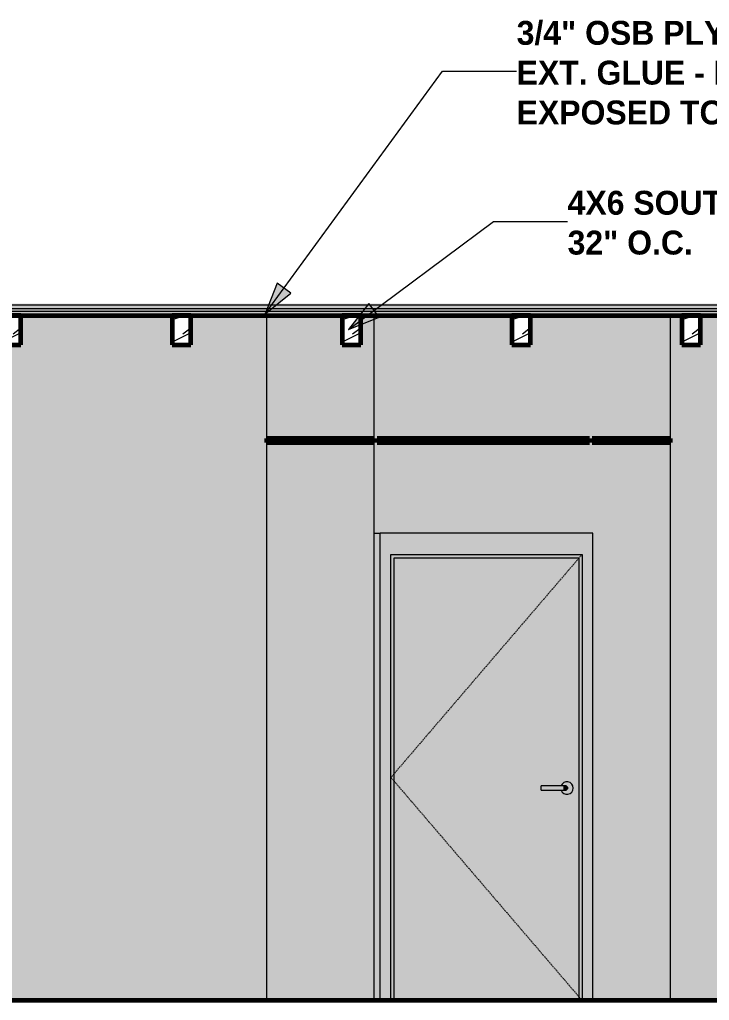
# Model space of a CAD drawing. Header units: inches. Extents: x 2872 to 9394, y -6 to 375.
# Drawn here: x 7084.9 to 7214.8, y 136 to 320.8 of the extents above; entities that cross this region are included whole.
import ezdxf

# ---------------------------------------------------------------- set-up
doc = ezdxf.new("R2010")
doc.units = ezdxf.units.IN
doc.header["$MEASUREMENT"] = 0
doc.linetypes.add('Dash 1_16_', pattern=[0.125, 0.0625, -0.0625])
doc.linetypes.add('Grid Line 1_2_', pattern=[0.875, 0.5, -0.125, 0.125, -0.125])
for name, color, linetype, lineweight in [('0-3', 10, 'Continuous', 9), ('0-4', 90, 'Continuous', 5), ('A-CLNG', 13, 'Continuous', 18), ('A-CLNG-4', 13, 'Continuous', 60), ('A-DOOR', 31, 'Continuous', 18), ('A-DOOR-10', 31, 'Dash 1_16_', 9), ('A-DOOR-9', 31, 'Continuous', 9), ('A-DOOR-FRAM', 31, 'Continuous', 9), ('A-DOOR-FRAM-3', 31, 'Continuous', 18), ('A-FLOR-1', 8, 'Continuous', 5), ('A-FLOR-2', 7, 'Continuous', 60), ('A-FLOR-LEVL-1', 51, 'Grid Line 1_2_', 9), ('A-FLOR-MCUT-1', 250, 'Continuous', 18), ('A-FLOR-PATT-2', 253, 'Continuous', 9), ('A-FLOR-PATT-3', 10, 'Continuous', 9), ('G-ANNO-TEXT', 231, 'Continuous', 9), ('I-WALL', 2, 'Continuous', 18), ('I-WALL-1', 2, 'Continuous', 5), ('S-BEAM', 12, 'Continuous', 9), ('S-BEAM-3', 7, 'Continuous', 60)]:
    doc.layers.add(name, color=color, linetype=linetype, lineweight=lineweight)
doc.styles.add('Century Gothic_B', font='GOTHICB.TTF', dxfattribs={"height": 4.5})
pattern_1 = [(0, (0, 0), (0, 2.399), []), (315, (0, 0), (2.3985062, 0), [3.393, -3.393]), (45, (0, 0), (2.3985062, 0), [3.393, -3.393])]
pattern_2 = [(216.87, (3.199, 7.997), (23.9897714, 15.99364286), [3.998, -35.986]), (206.565, (7.997, 5.598), (-7.9970807, -7.996619), [8.941, -8.941]), (198.435, (7.997, 1.599), (-15.9938446, -7.9970983), [5.058, -20.23])]

# ---------------------------------------------------------------- blocks, each defined once
blk = doc.blocks.new('CTR - 1st Phase - Shell_rvt-6-INTERIOR ELEVATION - CORRIDOR EAST _202_E_ - 2ND FLOOR - WEST WALL')
at = {"layer": 'A-FLOR-1'}
blk.add_hatch(color=256, dxfattribs=at).paths.add_polyline_path([(2972.63, 265.75), (3479.22, 265.75), (3479.22, 266), (3481.17, 266), (3481.17, 266.25), (2447.2, 266.25), (2447.2, 265.75), (2964.41, 265.75)], flags=0)
at = {"layer": 'A-FLOR-PATT-2'}
h = blk.add_hatch(dxfattribs=at)
h.set_pattern_fill('FP_2', color=256, style=0, pattern_type=2)
h.set_pattern_definition([(0, (0, 0), (7.68, 1.92), [0.634, -5.126, 0.634, -5.126, -30.72]), (0, (0, 0), (7.68, 1.92), [-11.52, 0.634, -10.886, 0.634, -5.126, -13.44]), (0, (0, 0), (7.68, 1.92), [-28.8, 0.634, -3.206, 0.634, -8.966]), (120, (2.88, 0.96), (-5.5027688, 5.6910751), [0.634, -5.126, 0.634, -5.126, -30.72]), (120, (2.88, 0.96), (-5.5027688, 5.6910751), [-11.52, 0.634, -10.886, 0.634, -5.126, -13.44]), (120, (2.88, 0.96), (-5.5027688, 5.6910751), [-28.8, 0.634, -3.206, 0.634, -8.966]), (240, (3.84, 4.8), (-2.1772312, -7.6110751), [0.634, -5.126, 0.634, -5.126, -30.72]), (240, (3.84, 4.8), (-2.1772312, -7.6110751), [-11.52, 0.634, -10.886, 0.634, -5.126, -13.44]), (240, (3.84, 4.8), (-2.1772312, -7.6110751), [-28.8, 0.634, -3.206, 0.634, -8.966])])
h.paths.add_polyline_path([(2980.85, 266.25), (3481.17, 266.25), (3481.17, 267), (2447.2, 267), (2447.2, 266.25), (2972.63, 266.25)], flags=0)
at = {"layer": 'A-FLOR-PATT-3'}
h = blk.add_hatch(dxfattribs=at)
h.set_pattern_fill('FP_3', color=256, style=0, pattern_type=2)
h.set_pattern_definition(pattern_1)
h.paths.add_polyline_path([(3479.22, 267), (3481.17, 267), (3481.17, 267.23), (2447.2, 267.23), (2447.2, 267), (3466.06, 267)], flags=0)
h = blk.add_hatch(dxfattribs=at)
h.set_pattern_fill('FP_3', color=256, style=0, pattern_type=2)
h.set_pattern_definition(pattern_1)
h.paths.add_polyline_path([(3309.81, 265), (3479.22, 265), (3479.22, 265.75), (2447.2, 265.75), (2447.2, 265), (3304.47, 265)], flags=0)
at = {"layer": 'A-FLOR-2'}
for p, q in [((2447.2, 265), (3481.17, 265)), ((3202.37, 136), (2447.2, 136))]:
    blk.add_line(p, q, dxfattribs=at)
at = {"layer": 'A-FLOR-MCUT-1'}
for p, q in [((3481.17, 267), (2447.2, 267)), ((3481.17, 266.25), (2447.2, 266.25)), ((3481.17, 265.75), (2447.2, 265.75))]:
    blk.add_line(p, q, dxfattribs=at)
blk = doc.blocks.new('LVL-Laminated Veneer Lumber - 4X6 S_ PINE - NO_ 1-V44-INTERIOR ELEVATION - CORRIDOR EAST _202_E_ - 2ND FLOOR - WEST WALL')
at = {"layer": 'S-BEAM'}
h = blk.add_hatch(dxfattribs=at)
h.set_pattern_fill('FP_36', color=256, style=0, pattern_type=2)
h.set_pattern_definition(pattern_2)
h.paths.add_polyline_path([(3103.37, 259.5), (3106.87, 259.5), (3106.87, 265), (3103.37, 265)], flags=0)
at = {"layer": 'S-BEAM-3'}
for p, q in [((3106.87, 265), (3103.37, 265)), ((3103.37, 265), (3103.37, 259.5)), ((3106.87, 259.5), (3106.87, 265)), ((3103.37, 259.5), (3106.87, 259.5))]:
    blk.add_line(p, q, dxfattribs=at)
blk = doc.blocks.new('LVL-Laminated Veneer Lumber - 4X6 S_ PINE - NO_ 1-1619295-INTERIOR ELEVATION - CORRIDOR EAST _202_E_ - 2ND FLOOR - WEST WALL')
at = {"layer": 'S-BEAM'}
h = blk.add_hatch(dxfattribs=at)
h.set_pattern_fill('FP_36', color=256, style=0, pattern_type=2)
h.set_pattern_definition(pattern_2)
h.paths.add_polyline_path([(3074.87, 259.5), (3074.87, 265), (3071.37, 265), (3071.37, 259.5)], flags=0)
at = {"layer": 'S-BEAM-3'}
for p, q in [((3074.87, 265), (3071.37, 265)), ((3071.37, 265), (3071.37, 259.5)), ((3074.87, 259.5), (3074.87, 265)), ((3071.37, 259.5), (3074.87, 259.5))]:
    blk.add_line(p, q, dxfattribs=at)
blk = doc.blocks.new('LVL-Laminated Veneer Lumber - 4X6 S_ PINE - NO_ 1-V45-INTERIOR ELEVATION - CORRIDOR EAST _202_E_ - 2ND FLOOR - WEST WALL')
at = {"layer": 'S-BEAM'}
h = blk.add_hatch(dxfattribs=at)
h.set_pattern_fill('FP_36', color=256, style=0, pattern_type=2)
h.set_pattern_definition(pattern_2)
h.paths.add_polyline_path([(3039.37, 259.5), (3042.87, 259.5), (3042.87, 265), (3039.37, 265)], flags=0)
at = {"layer": 'S-BEAM-3'}
for p, q in [((3042.87, 265), (3039.37, 265)), ((3039.37, 265), (3039.37, 259.5)), ((3042.87, 259.5), (3042.87, 265)), ((3039.37, 259.5), (3042.87, 259.5))]:
    blk.add_line(p, q, dxfattribs=at)
blk = doc.blocks.new('LVL-Laminated Veneer Lumber - 4X6 S_ PINE - NO_ 1-V46-INTERIOR ELEVATION - CORRIDOR EAST _202_E_ - 2ND FLOOR - WEST WALL')
at = {"layer": 'S-BEAM'}
h = blk.add_hatch(dxfattribs=at)
h.set_pattern_fill('FP_36', color=256, style=0, pattern_type=2)
h.set_pattern_definition(pattern_2)
h.paths.add_polyline_path([(3010.87, 259.5), (3010.87, 265), (3007.37, 265), (3007.37, 259.5)], flags=0)
at = {"layer": 'S-BEAM-3'}
for p, q in [((3010.87, 265), (3007.37, 265)), ((3007.37, 265), (3007.37, 259.5)), ((3010.87, 259.5), (3010.87, 265)), ((3007.37, 259.5), (3010.87, 259.5))]:
    blk.add_line(p, q, dxfattribs=at)
blk = doc.blocks.new('LVL-Laminated Veneer Lumber - 4X6 S_ PINE - NO_ 1-V47-INTERIOR ELEVATION - CORRIDOR EAST _202_E_ - 2ND FLOOR - WEST WALL')
at = {"layer": 'S-BEAM'}
h = blk.add_hatch(dxfattribs=at)
h.set_pattern_fill('FP_36', color=256, style=0, pattern_type=2)
h.set_pattern_definition(pattern_2)
h.paths.add_polyline_path([(2978.87, 259.5), (2978.87, 265), (2975.37, 265), (2975.37, 259.5)], flags=0)
at = {"layer": 'S-BEAM-3'}
for p, q in [((2978.87, 265), (2975.37, 265)), ((2975.37, 265), (2975.37, 259.5)), ((2978.87, 259.5), (2978.87, 265)), ((2975.37, 259.5), (2978.87, 259.5))]:
    blk.add_line(p, q, dxfattribs=at)
blk = doc.blocks.new('CTR - 1st Phase - Structure_rvt-6-INTERIOR ELEVATION - CORRIDOR EAST _202_E_ - 2ND FLOOR - WEST WALL')
at = {"layer": '0-3'}
for name in ['LVL-Laminated Veneer Lumber - 4X6 S_ PINE - NO_ 1-V47-INTERIOR ELEVATION - CORRIDOR EAST _202_E_ - 2ND FLOOR - WEST WALL', 'LVL-Laminated Veneer Lumber - 4X6 S_ PINE - NO_ 1-V46-INTERIOR ELEVATION - CORRIDOR EAST _202_E_ - 2ND FLOOR - WEST WALL', 'LVL-Laminated Veneer Lumber - 4X6 S_ PINE - NO_ 1-V45-INTERIOR ELEVATION - CORRIDOR EAST _202_E_ - 2ND FLOOR - WEST WALL', 'LVL-Laminated Veneer Lumber - 4X6 S_ PINE - NO_ 1-1619295-INTERIOR ELEVATION - CORRIDOR EAST _202_E_ - 2ND FLOOR - WEST WALL', 'LVL-Laminated Veneer Lumber - 4X6 S_ PINE - NO_ 1-V44-INTERIOR ELEVATION - CORRIDOR EAST _202_E_ - 2ND FLOOR - WEST WALL']:
    blk.add_blockref(name, (0, 0), dxfattribs=at)
blk = doc.blocks.new('HOLLOW METAL - UNIT DOOR-2191977-INTERIOR ELEVATION - CORRIDOR EAST _202_E_ - 2ND FLOOR - WEST WALL')
at = {"layer": 'A-DOOR'}
h = blk.add_hatch(color=256, dxfattribs=at)
h.paths.add_polyline_path([(3049.2, 136), (3083.95, 136), (3083.95, 219.37), (3049.2, 219.37), (3049.2, 137.1)], flags=0)
h.paths.add_polyline_path([(3081.72, 174.82), (3081.41, 174.86), (3081.13, 174.98), (3080.88, 175.16), (3080.7, 175.41), (3080.61, 175.61), (3076.9, 175.62), (3076.9, 176.39), (3080.61, 176.39), (3080.7, 176.59), (3080.88, 176.84), (3081.13, 177.02), (3081.41, 177.14), (3081.72, 177.18), (3082.02, 177.14), (3082.35, 176.99), (3082.55, 176.84), (3082.74, 176.59), (3082.86, 176.31), (3082.9, 176), (3082.86, 175.69), (3082.74, 175.41), (3082.55, 175.16), (3082.31, 174.98), (3082.02, 174.86)], flags=0)
for points in [[(3081.03, 176), (3081.03, 176.39), (3076.9, 176.38), (3076.9, 176), (3080.57, 176)], [(3076.9, 175.61), (3081.03, 175.62), (3081.03, 176), (3076.9, 176), (3076.9, 175.62)], [(3081.72, 174.82), (3082.02, 174.86), (3082.31, 174.98), (3082.55, 175.16), (3082.74, 175.41), (3082.86, 175.69), (3082.9, 176), (3082.86, 176.31), (3082.74, 176.59), (3082.55, 176.84), (3082.31, 177.02), (3082.02, 177.14), (3081.72, 177.18), (3081.41, 177.14), (3081.09, 176.99), (3080.88, 176.84), (3080.7, 176.59), (3080.63, 176.39), (3081.64, 176.38), (3081.62, 176.39), (3081.79, 176.35), (3081.88, 176.29), (3081.92, 176.25), (3081.99, 176.13), (3082, 176.1), (3082.01, 176), (3081.97, 175.83), (3081.92, 175.75), (3081.88, 175.71), (3081.78, 175.64), (3081.69, 175.62), (3081.52, 175.61), (3081.45, 175.62), (3080.61, 175.61), (3080.7, 175.41), (3080.88, 175.16), (3081.13, 174.98), (3081.41, 174.86), (3081.6, 174.83)], [(3081.79, 176), (3082.01, 176), (3081.98, 176.14), (3081.92, 176.25), (3081.84, 176.33), (3081.78, 176.36), (3081.71, 176.38), (3081.53, 176.38), (3081.4, 176.38), (3081.03, 176.38), (3081.03, 176), (3081.78, 176)]]:
    blk.add_hatch(color=256, dxfattribs=at).paths.add_polyline_path(points, flags=0)
h = blk.add_hatch(color=256, dxfattribs=at)
h.paths.add_polyline_path([(3081.9, 175.72), (3081.99, 175.88), (3082, 175.9), (3082, 176), (3081.96, 176), (3081.91, 175.75)], flags=0)
h.paths.add_polyline_path([(3081.03, 175.61), (3081.06, 175.62), (3081.72, 175.62), (3081.88, 175.71), (3081.9, 175.75), (3081.96, 176), (3081.03, 176), (3081.03, 175.62)], flags=0)
at = {"layer": 'A-DOOR-FRAM-3'}
for points in [[(3084.57, 136), (3086.57, 136), (3086.57, 224), (3046.57, 224), (3046.57, 136), (3048.57, 136), (3048.57, 220), (3084.57, 220), (3084.57, 168.79)], [(3083.95, 136), (3084.57, 136), (3084.57, 220), (3048.57, 220), (3048.57, 136), (3049.2, 136), (3049.2, 219.37), (3083.95, 219.37), (3083.95, 168.79)]]:
    blk.add_hatch(color=256, dxfattribs=at).paths.add_polyline_path(points, flags=0)
at = {"layer": 'A-DOOR-10'}
for p, q in [((3084.57, 220), (3048.57, 178)), ((3048.57, 178), (3084.57, 136))]:
    blk.add_line(p, q, dxfattribs=at)
at = {"layer": 'A-DOOR-9'}
for p, q in [((3081.03, 176.39), (3076.9, 176.39)), ((3076.9, 176), (3076.9, 176.39)), ((3076.9, 175.61), (3076.9, 176)), ((3076.9, 175.61), (3081.03, 175.61))]:
    blk.add_line(p, q, dxfattribs=at)
at = {"layer": 'A-DOOR-9', "flags": 128}
for points in [[(3081.62, 176.39), (3081.62, 176.39), (3081.62, 176.39), (3081.62, 176.39), (3081.61, 176.39), (3081.61, 176.39), (3081.6, 176.39), (3081.6, 176.39), (3081.59, 176.39), (3081.58, 176.39), (3081.57, 176.39), (3081.56, 176.39), (3081.55, 176.39), (3081.54, 176.39), (3081.53, 176.39), (3081.52, 176.39), (3081.5, 176.39), (3081.49, 176.39), (3081.47, 176.39), (3081.46, 176.39), (3081.44, 176.39), (3081.42, 176.39), (3081.41, 176.39), (3081.39, 176.39), (3081.37, 176.39), (3081.35, 176.39), (3081.33, 176.39), (3081.31, 176.39), (3081.29, 176.39), (3081.27, 176.39), (3081.24, 176.39), (3081.22, 176.39), (3081.2, 176.39), (3081.18, 176.39), (3081.15, 176.39), (3081.13, 176.39), (3081.11, 176.39), (3081.08, 176.39), (3081.06, 176.39), (3081.04, 176.39), (3081.03, 176.39)], [(3081.03, 175.61), (3081.05, 175.61), (3081.08, 175.61), (3081.1, 175.61), (3081.12, 175.61), (3081.15, 175.61), (3081.17, 175.61), (3081.19, 175.61), (3081.22, 175.61), (3081.24, 175.61), (3081.26, 175.61), (3081.28, 175.61), (3081.3, 175.61), (3081.32, 175.61), (3081.34, 175.61), (3081.36, 175.61), (3081.38, 175.61), (3081.4, 175.61), (3081.42, 175.61), (3081.44, 175.61), (3081.45, 175.61), (3081.47, 175.61), (3081.49, 175.61), (3081.5, 175.61), (3081.51, 175.61), (3081.53, 175.61), (3081.54, 175.61), (3081.55, 175.61), (3081.56, 175.61), (3081.57, 175.61), (3081.58, 175.61), (3081.59, 175.61), (3081.6, 175.61), (3081.6, 175.61), (3081.61, 175.61), (3081.61, 175.61), (3081.62, 175.61), (3081.62, 175.61), (3081.62, 175.61), (3081.62, 175.61)]]:
    blk.add_lwpolyline(points, dxfattribs=at)
at = {"layer": 'A-DOOR-9'}
for start, end in [(0, 160.3657), (199.5633, 0)]:
    blk.add_arc((3081.72, 176), 1.18, start, end, dxfattribs=at)
at = {"layer": 'A-DOOR-FRAM'}
for p, q in [((3046.57, 136), (3046.57, 224)), ((3086.57, 224), (3046.57, 224)), ((3086.57, 136), (3086.57, 224)), ((3048.57, 136), (3048.57, 220)), ((3048.57, 220), (3084.57, 220)), ((3084.57, 220), (3084.57, 136)), ((3049.2, 136), (3049.2, 219.37)), ((3049.2, 219.37), (3083.95, 219.37)), ((3083.95, 219.37), (3083.95, 136))]:
    blk.add_line(p, q, dxfattribs=at)

msp = doc.modelspace()

# ---------------------------------------------------------------- hatches: boundary and pattern name
at = {"layer": 'A-CLNG'}
h = msp.add_hatch(color=256, dxfattribs=at)
h.paths.add_polyline_path([(7194.04206, 241.075), (7207.51364, 241.075), (7207.51364, 241.825), (7192.76364, 241.825), (7192.76364, 241.075)], flags=0)
h.paths.add_polyline_path([(7131.38261, 241.075), (7151.60114, 241.075), (7151.60114, 241.825), (7131.38261, 241.825)], flags=0)
h.paths.add_polyline_path([(7152.26364, 241.075), (7192.26364, 241.075), (7192.26364, 241.825), (7152.26364, 241.825)], flags=0)
at = {"layer": 'G-ANNO-TEXT'}
for points in [[(7131.17651, 265.32282), (7136.01504, 269.21811), (7133.41916, 271.11551)], [(7146.83315, 262.38627), (7152.60521, 264.68148), (7150.68429, 267.26001)]]:
    msp.add_hatch(color=256, dxfattribs=at).paths.add_polyline_path(points, flags=0)
at = {"layer": 'I-WALL-1'}
h = msp.add_hatch(color=256, dxfattribs=at)
h.paths.add_polyline_path([(6890.97614, 136), (7131.38261, 136), (7131.38261, 265), (7117.15114, 265), (7117.15114, 259.5), (7113.65114, 259.5), (7113.65114, 265), (7085.15114, 265), (7085.15114, 259.5), (7081.65114, 259.5), (7081.65114, 265), (7053.15114, 265), (7053.15114, 259.5), (7049.65114, 259.5), (7049.65114, 265), (7021.15114, 265), (7021.15114, 259.5), (7017.65114, 259.5), (7017.65114, 265), (6989.15114, 265), (6989.15114, 259.5), (6985.65114, 259.5), (6985.65114, 265), (6957.15114, 265), (6957.15114, 259.5), (6953.65114, 259.5), (6953.65114, 265), (6925.15114, 265), (6925.15114, 259.5), (6921.65114, 259.5), (6921.65114, 265), (6893.15114, 265), (6893.15114, 259.5), (6890.97614, 259.5), (6890.97614, 241.825), (6901.17614, 241.825), (6901.17614, 241.075), (6890.97614, 241.075), (6890.97614, 201.60013)], flags=0)
h.paths.add_polyline_path([(7064.14493, 251.34603), (7064.08998, 251.35828), (7063.80343, 251.39318), (7063.34291, 251.54609), (7063.01814, 251.75199), (7062.8264, 251.91433), (7062.54386, 252.2557), (7062.37421, 252.61569), (7062.29395, 252.87045), (7062.26426, 253.04293), (7062.23004, 253.79542), (7062.20522, 255.54198), (7062.17759, 256.90649), (7062.16156, 257.71875), (7062.10114, 257.71875), (7062.10114, 258.34375), (7062.13239, 258.34375), (7062.13239, 258.40625), (7062.10114, 258.40625), (7062.12028, 260.03125), (7062.16364, 260.03125), (7062.16364, 260.15625), (7061.453, 260.15625), (7061.46769, 260.34375), (7066.94928, 260.34375), (7066.93459, 260.15625), (7066.23864, 260.15625), (7066.23864, 260.03125), (7066.30114, 260.03125), (7066.30114, 258.40625), (7066.26989, 258.40625), (7066.26989, 258.34375), (7066.30114, 258.34375), (7066.30114, 257.71875), (7066.23767, 257.71875), (7066.1845, 254.66251), (7066.17694, 254.22107), (7066.14732, 253.16994), (7066.10833, 252.87045), (7066.0831, 252.75075), (7065.85842, 252.2557), (7065.54402, 251.88582), (7065.45463, 251.79971), (7064.9874, 251.51253), (7064.6227, 251.39854), (7064.40288, 251.35552), (7064.20114, 251.3481)], flags=0)
h.paths.add_polyline_path([(6968.14493, 251.34603), (6968.08998, 251.35828), (6967.80343, 251.39318), (6967.34291, 251.54609), (6967.01814, 251.75199), (6966.8264, 251.91433), (6966.54386, 252.2557), (6966.37421, 252.61569), (6966.29395, 252.87045), (6966.26426, 253.04293), (6966.23004, 253.79542), (6966.20522, 255.54198), (6966.17759, 256.90649), (6966.16156, 257.71875), (6966.10114, 257.71875), (6966.10114, 258.34375), (6966.13239, 258.34375), (6966.13239, 258.40625), (6966.10114, 258.40625), (6966.12028, 260.03125), (6966.16364, 260.03125), (6966.16364, 260.15625), (6965.453, 260.15625), (6965.46769, 260.34375), (6970.94928, 260.34375), (6970.93459, 260.15625), (6970.23864, 260.15625), (6970.23864, 260.03125), (6970.30114, 260.03125), (6970.30114, 258.40625), (6970.26989, 258.40625), (6970.26989, 258.34375), (6970.30114, 258.34375), (6970.30114, 257.71875), (6970.23767, 257.71875), (6970.1845, 254.66251), (6970.17694, 254.22107), (6970.14732, 253.16994), (6970.10833, 252.87045), (6970.0831, 252.75075), (6969.85842, 252.2557), (6969.65024, 251.99588), (6969.45463, 251.79971), (6968.9874, 251.51253), (6968.6227, 251.39854), (6968.40288, 251.35552), (6968.20114, 251.3481)], flags=0)
h.paths.add_polyline_path([(6968.15426, 251.58484), (6968.15426, 251.81963), (6967.77958, 251.87884), (6967.44113, 252.00495), (6967.34291, 252.06535), (6967.01814, 252.3815), (6966.76732, 252.65547), (6966.58238, 253.18964), (6966.4926, 253.18744), (6966.70968, 252.42198), (6967.34291, 251.79971), (6968.12983, 251.59131)], flags=0)
h.paths.add_polyline_path([(7064.15426, 251.58484), (7064.15426, 251.81963), (7063.78635, 251.87677), (7063.44113, 252.00495), (7063.34291, 252.06535), (7063.01814, 252.3815), (7062.76732, 252.65547), (7062.58238, 253.18964), (7062.4926, 253.18744), (7062.70968, 252.42198), (7063.34291, 251.79971), (7064.12983, 251.59131)], flags=0)
h.paths.add_polyline_path([(6968.24801, 251.58484), (6969.07038, 251.81054), (6969.70164, 252.45386), (6969.89756, 253.18964), (6969.77518, 253.18134), (6969.60302, 252.60861), (6969.34, 252.33787), (6968.97581, 252.01233), (6968.66968, 251.89266), (6968.43385, 251.83873), (6968.24801, 251.79971), (6968.24801, 251.58738)], flags=0)
h.paths.add_polyline_path([(7064.24801, 251.58484), (7065.07038, 251.81054), (7065.70164, 252.45386), (7065.89756, 253.18964), (7065.77518, 253.18134), (7065.60302, 252.60861), (7065.34, 252.33787), (7064.97581, 252.01233), (7064.66968, 251.89266), (7064.43385, 251.83873), (7064.24801, 251.79971), (7064.24801, 251.58738)], flags=0)
h.paths.add_polyline_path([(7062.48592, 253.28339), (7062.58238, 253.29918), (7062.55113, 253.46485), (7062.55113, 254.81464), (7062.4406, 254.81464), (7062.47712, 253.28339)], flags=0)
h.paths.add_polyline_path([(6966.58238, 253.28339), (6966.58238, 253.29918), (6966.55113, 253.46485), (6966.55113, 254.81464), (6966.4406, 254.81464), (6966.48592, 253.28339), (6966.5775, 253.28339)], flags=0)
h.paths.add_polyline_path([(7065.81964, 253.28339), (7065.93495, 253.28339), (7065.95276, 254.81464), (7065.85115, 254.81464), (7065.85115, 253.46485), (7065.80253, 253.28339)], flags=0)
h.paths.add_polyline_path([(6969.93482, 253.28339), (6969.93495, 253.28339), (6969.94147, 254.81464), (6969.85115, 254.81464), (6969.85115, 253.46485), (6969.8199, 253.28339), (6969.92515, 253.28339)], flags=0)
h.paths.add_polyline_path([(6969.90583, 254.90839), (6969.96354, 254.92126), (6969.97781, 256.43964), (6969.85115, 256.42148), (6969.85115, 254.90839), (6969.90359, 254.90839)], flags=0)
h.paths.add_polyline_path([(7065.87463, 254.90839), (7065.96354, 254.92126), (7065.97781, 256.43964), (7065.85115, 256.42148), (7065.85115, 254.90839)], flags=0)
h.paths.add_polyline_path([(6966.44952, 254.90839), (6966.55113, 254.92126), (6966.5316, 256.43964), (6966.41223, 256.43964), (6966.43896, 254.90839)], flags=0)
h.paths.add_polyline_path([(7062.55113, 254.90839), (7062.5316, 256.43964), (7062.41223, 256.43964), (7062.46006, 254.90839), (7062.52615, 254.90839)], flags=0)
h.paths.add_polyline_path([(7062.5316, 256.53339), (7062.55113, 256.55369), (7062.55113, 257.49297), (7062.43302, 257.49297), (7062.43302, 257.71875), (7062.38991, 257.71875), (7062.42446, 256.53339), (7062.46006, 256.53339)], flags=0)
h.paths.add_polyline_path([(6966.53307, 256.53339), (6966.55113, 256.55369), (6966.55113, 257.49297), (6966.43302, 257.49297), (6966.43302, 257.71875), (6966.38991, 257.71875), (6966.42446, 256.53339), (6966.5316, 256.53339)], flags=0)
h.paths.add_polyline_path([(7065.85115, 256.53339), (7065.99168, 256.53339), (7066.01237, 257.71875), (7065.96925, 257.71875), (7065.96925, 257.49297), (7065.85115, 257.49297), (7065.85115, 256.97207)], flags=0)
h.paths.add_polyline_path([(6969.9392, 256.53339), (6969.99168, 256.53339), (6970.01237, 257.71875), (6969.96925, 257.71875), (6969.96925, 257.49297), (6969.85115, 257.49297), (6969.87068, 256.53339)], flags=0)
h = msp.add_hatch(color=256, dxfattribs=at)
h.paths.add_polyline_path([(7150.97614, 136), (7150.97614, 241.075), (7131.38261, 241.075), (7131.38261, 136), (7144.69881, 136)], flags=0)
h.paths.add_polyline_path([(7131.38261, 241.825), (7150.97614, 241.825), (7150.97614, 265), (7149.15114, 265), (7149.15114, 259.5), (7145.65114, 259.5), (7145.65114, 265), (7131.38261, 265), (7131.38261, 250.81963)], flags=0)
h = msp.add_hatch(color=256, dxfattribs=at)
h.paths.add_polyline_path([(7151.60114, 136), (7151.60114, 241.075), (7150.97614, 241.075), (7150.97614, 136)], flags=0)
h.paths.add_polyline_path([(7151.60114, 241.825), (7151.60114, 265), (7150.97614, 265), (7150.97614, 241.825), (7151.51364, 241.825)], flags=0)
h = msp.add_hatch(color=256, dxfattribs=at)
h.paths.add_polyline_path([(7207.51364, 136), (7207.51364, 241.075), (7192.76364, 241.075), (7192.76364, 241.825), (7207.51364, 241.825), (7207.51364, 265), (7181.15114, 265), (7181.15114, 259.5), (7177.65114, 259.5), (7177.65114, 265), (7151.60114, 265), (7151.60114, 224), (7192.85114, 224), (7192.85114, 136)], flags=0)
h.paths.add_polyline_path([(7192.26364, 241.075), (7152.26364, 241.075), (7152.26364, 241.825), (7192.26364, 241.825)], flags=0)
for points in [[(7207.51364, 136), (7216.51364, 136), (7216.51364, 265), (7213.15114, 265), (7213.15114, 259.5), (7209.65114, 259.5), (7209.65114, 265), (7207.51364, 265), (7207.51364, 138.79365)], [(7152.85114, 136), (7152.85114, 224), (7151.60114, 224), (7151.60114, 136)]]:
    msp.add_hatch(color=256, dxfattribs=at).paths.add_polyline_path(points, flags=0)

# ---------------------------------------------------------------- linework, layer by layer
at = {"layer": 'A-CLNG-4'}
for p, q in [((7151.60114, 241.825), (7131.38261, 241.825)), ((7131.38261, 241.825), (7131.38261, 241.075)), ((7131.38261, 241.075), (7151.60114, 241.075)), ((7151.60114, 241.075), (7151.60114, 241.825)), ((7192.26364, 241.825), (7152.26364, 241.825)), ((7152.26364, 241.825), (7152.26364, 241.075)), ((7152.26364, 241.075), (7192.26364, 241.075)), ((7192.26364, 241.075), (7192.26364, 241.825)), ((7207.51364, 241.825), (7192.76364, 241.825)), ((7192.76364, 241.825), (7192.76364, 241.075)), ((7192.76364, 241.075), (7207.51364, 241.075)), ((7207.51364, 241.075), (7207.51364, 241.825))]:
    msp.add_line(p, q, dxfattribs=at)
at = {"layer": 'A-FLOR-LEVL-1'}
msp.add_line((6504.22953, 136), (7653.57614, 136), dxfattribs=at)
at = {"layer": 'G-ANNO-TEXT'}
for p, q in [((7131.17651, 265.32282), (7164.57978, 311.02289)), ((7164.57978, 311.02289), (7178.52839, 311.02289)), ((7146.83315, 262.38627), (7174.17978, 282.75859)), ((7174.17978, 282.75859), (7188.12839, 282.75859)), ((7133.41916, 271.11551), (7131.17651, 265.32282)), ((7136.01504, 269.21811), (7133.41916, 271.11551)), ((7131.17651, 265.32282), (7136.01504, 269.21811)), ((7150.68429, 267.26001), (7146.83315, 262.38627)), ((7152.60521, 264.68148), (7150.68429, 267.26001)), ((7146.83315, 262.38627), (7152.60521, 264.68148))]:
    msp.add_line(p, q, dxfattribs=at)
at = {"layer": 'I-WALL'}
for p, q in [((7131.38261, 265), (7131.38261, 241.825)), ((7151.60114, 265), (7151.60114, 241.825)), ((7207.51364, 241.825), (7207.51364, 265)), ((7131.38261, 241.075), (7131.38261, 136)), ((7151.60114, 241.075), (7151.60114, 136)), ((7207.51364, 136), (7207.51364, 241.075)), ((7151.60114, 224), (7152.85114, 224))]:
    msp.add_line(p, q, dxfattribs=at)

# ---------------------------------------------------------------- block references
at = {"layer": '0-4'}
for name in ['CTR - 1st Phase - Shell_rvt-6-INTERIOR ELEVATION - CORRIDOR EAST _202_E_ - 2ND FLOOR - WEST WALL', 'CTR - 1st Phase - Structure_rvt-6-INTERIOR ELEVATION - CORRIDOR EAST _202_E_ - 2ND FLOOR - WEST WALL']:
    msp.add_blockref(name, (4106.2774, 0), dxfattribs=at)
at = {"layer": 'A-DOOR'}
msp.add_blockref('HOLLOW METAL - UNIT DOOR-2191977-INTERIOR ELEVATION - CORRIDOR EAST _202_E_ - 2ND FLOOR - WEST WALL', (4106.2774, 0), dxfattribs=at)

# ---------------------------------------------------------------- texts
at = {"layer": 'G-ANNO-TEXT', "char_height": 4.5, "attachment_point": 1, "style": 'Century Gothic_B'}
for s, insert, width in [('3/4" OSB PLYWOOD BONDED W/', (7178.52839, 320.52643), 118.9275), ('EXT. GLUE - NO STAMPS -', (7178.52839, 313.02643), 91.3545), ('EXPOSED TO FINISH SPACE', (7178.52839, 305.52643), 97.4145), ('4X6 SOUTHERN PINE - NO. 1 -', (7188.12839, 288.51095), 106.8075), ('32" O.C.', (7188.12839, 281.01095), 30.4515)]:
    msp.add_mtext(s, dxfattribs=dict(at, insert=insert, width=width))

doc.saveas('drawing.dxf')
